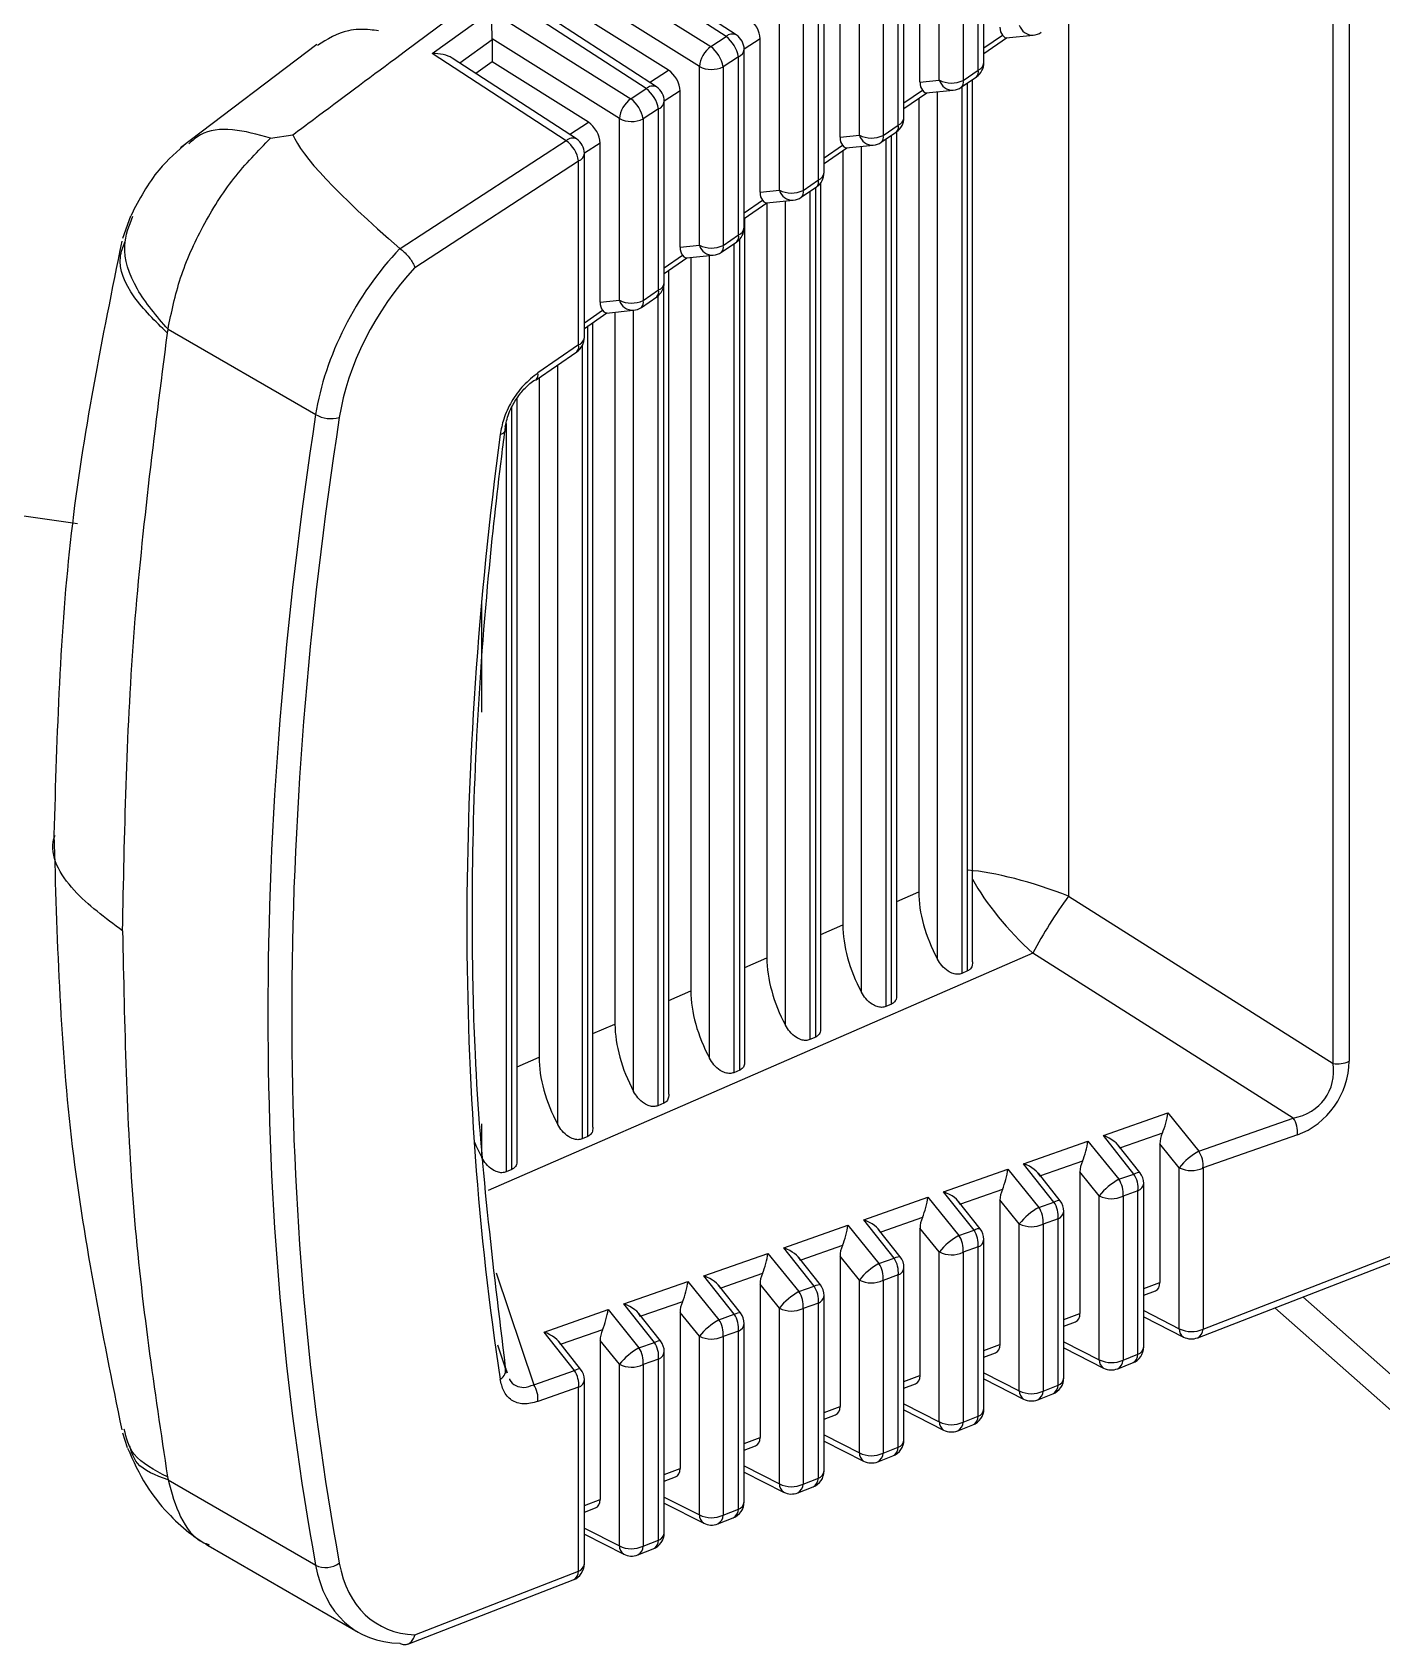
# Model space of a CAD drawing. Extents: x 11 to 120, y 2 to 94.
# Drawn here: x 18.651 to 19.43, y 71.804 to 72.735 of the extents above; entities that cross this region are included whole.
import ezdxf

# ---------------------------------------------------------------- set-up
doc = ezdxf.new("R2010")
doc.units = 0
doc.header["$MEASUREMENT"] = 0
doc.layers.add('OBJECT', color=7, linetype='CONTINUOUS')

msp = doc.modelspace()

# ---------------------------------------------------------------- linework, layer by layer
at = {"layer": 'OBJECT'}
for p, q in [((19.40187, 72.13952), (19.40187, 72.827)), ((19.41115, 72.82828), (19.41115, 72.14081)), ((19.2003, 72.71726), (19.2003, 72.81497)), ((19.17457, 72.70714), (19.17457, 72.80517)), ((19.18827, 72.805), (19.18827, 72.70697)), ((19.19699, 72.71297), (19.19699, 72.81067)), ((19.05141, 72.73225), (18.96947, 72.78553)), ((19.05735, 72.73325), (18.98096, 72.78292)), ((19.15417, 72.68553), (19.15417, 72.78493)), ((19.16341, 72.70603), (19.16341, 72.79107)), ((18.95962, 72.77845), (19.04256, 72.72649)), ((19.1284, 72.67538), (19.1284, 72.77511)), ((19.14209, 72.77494), (19.14209, 72.67521)), ((19.15086, 72.68124), (19.15086, 72.78064)), ((19.03604, 72.71499), (18.96016, 72.76253)), ((19.11724, 72.67427), (19.11724, 72.76101)), ((19.24917, 72.75611), (19.24917, 72.2361)), ((18.88179, 72.72248), (18.91578, 72.74692)), ((18.91578, 72.74692), (18.99638, 72.69643)), ((19.00528, 72.70222), (18.92563, 72.754)), ((19.01122, 72.70322), (18.93712, 72.75139)), ((19.01816, 72.71286), (18.96018, 72.74918)), ((19.10472, 72.64951), (19.10472, 72.75061)), ((19.10804, 72.6538), (19.10804, 72.7549)), ((19.08222, 72.64363), (19.08222, 72.74505)), ((19.09592, 72.74487), (19.09592, 72.64345)), ((18.81527, 72.72777), (18.73645, 72.66816)), ((18.91633, 72.73042), (18.89768, 72.71701)), ((18.98987, 72.68493), (18.91632, 72.73101)), ((18.91633, 72.73042), (18.91633, 72.71766)), ((19.04256, 72.72649), (19.05141, 72.73225)), ((19.07106, 72.73095), (19.0619, 72.72499)), ((19.07106, 72.64251), (19.07106, 72.73095)), ((19.2003, 72.72575), (19.21097, 72.73308)), ((19.2003, 72.7225), (19.21344, 72.73154)), ((19.21323, 72.73152), (19.22875, 72.73307)), ((18.95914, 72.67218), (18.88179, 72.72248)), ((18.96508, 72.67318), (18.89328, 72.71987)), ((19.05859, 72.72057), (19.04974, 72.71481)), ((19.05859, 72.61778), (19.05859, 72.72057)), ((19.0619, 72.62207), (19.0619, 72.72487)), ((18.91633, 72.71766), (18.907, 72.71095)), ((18.97198, 72.6828), (18.91633, 72.71766)), ((19.00728, 72.70578), (19.01816, 72.71286)), ((19.03604, 72.61187), (19.03604, 72.71499)), ((19.04974, 72.71481), (19.04974, 72.61169)), ((19.18725, 72.70302), (19.19597, 72.70902)), ((19.18827, 72.70697), (19.19699, 72.71297)), ((18.99638, 72.69643), (19.00528, 72.70222)), ((19.02488, 72.70089), (19.01577, 72.69495)), ((19.02488, 72.61076), (19.02488, 72.70089)), ((19.15417, 72.69402), (19.16479, 72.70132)), ((19.15417, 72.69077), (19.16727, 72.69978)), ((19.16341, 72.70603), (19.17457, 72.70714)), ((19.16706, 72.69976), (19.18258, 72.70131)), ((19.17343, 72.19983), (19.17343, 72.7004)), ((19.18751, 72.7032), (19.18751, 72.1915)), ((19.19086, 72.19296), (19.19086, 72.70551)), ((19.19379, 72.19825), (19.19379, 72.70752)), ((19.01246, 72.69054), (19.00356, 72.68475)), ((19.01246, 72.58605), (19.01246, 72.69054)), ((19.01577, 72.59034), (19.01577, 72.69483)), ((19.16267, 72.69662), (19.16267, 72.23868)), ((18.96115, 72.67574), (18.97198, 72.6828)), ((18.98987, 72.58011), (18.98987, 72.68493)), ((19.00356, 72.68475), (19.00356, 72.57994)), ((19.14209, 72.67521), (19.15086, 72.68124)), ((18.78845, 72.67367), (18.80135, 72.67561)), ((18.95914, 72.67218), (18.86334, 72.60982)), ((19.11724, 72.67427), (19.1284, 72.67538)), ((19.14107, 72.67126), (19.14984, 72.67729)), ((19.14367, 72.67305), (19.14367, 72.17241)), ((19.14702, 72.17387), (19.14702, 72.67536)), ((19.14995, 72.17916), (19.14995, 72.67737)), ((18.97871, 72.67083), (18.96963, 72.66492)), ((18.96963, 72.55862), (18.96963, 72.6648)), ((18.97871, 72.579), (18.97871, 72.67083)), ((19.10804, 72.66229), (19.11861, 72.66957)), ((19.10804, 72.65905), (19.12109, 72.66802)), ((19.11883, 72.66647), (19.11883, 72.21959)), ((19.12088, 72.668), (19.1364, 72.66955)), ((19.12959, 72.18074), (19.12959, 72.66887)), ((18.87179, 72.59897), (18.96632, 72.66051)), ((18.96632, 72.55432), (18.96632, 72.66051)), ((19.07106, 72.64251), (19.08222, 72.64363)), ((19.09489, 72.6395), (19.1037, 72.64556)), ((19.09592, 72.64345), (19.10472, 72.64951)), ((19.10318, 72.15478), (19.10318, 72.6452)), ((19.10611, 72.16006), (19.10611, 72.6479)), ((19.0619, 72.63056), (19.07244, 72.63781)), ((19.0619, 72.62732), (19.07491, 72.63627)), ((19.0747, 72.63624), (19.09022, 72.63779)), ((19.07499, 72.63627), (19.07499, 72.2005)), ((19.08575, 72.16165), (19.08575, 72.63735)), ((19.09983, 72.6429), (19.09983, 72.15332)), ((18.7076, 72.62854), (18.70302, 72.61577)), ((19.06227, 72.14097), (19.06227, 72.62757)), ((19.04974, 72.61169), (19.05859, 72.61778)), ((19.05934, 72.13569), (19.05934, 72.61539)), ((18.86334, 72.60982), (18.86311, 72.60999)), ((19.02488, 72.61076), (19.03604, 72.61187)), ((19.04872, 72.60775), (19.05757, 72.61383)), ((19.05599, 72.61275), (19.05599, 72.13423)), ((19.01577, 72.59883), (19.02626, 72.60605)), ((19.01577, 72.59559), (19.02874, 72.60451)), ((19.01843, 72.12188), (19.01843, 72.59742)), ((19.02853, 72.60449), (19.04404, 72.60604)), ((19.03115, 72.60475), (19.03115, 72.1814)), ((19.04191, 72.14256), (19.04191, 72.60582)), ((19.0155, 72.11659), (19.0155, 72.58806)), ((18.97871, 72.579), (18.98987, 72.58011)), ((19.00254, 72.57599), (19.01143, 72.5821)), ((19.00356, 72.57994), (19.01246, 72.58605)), ((19.01215, 72.58265), (19.01215, 72.11513)), ((18.96963, 72.5671), (18.98008, 72.57429)), ((18.96963, 72.56386), (18.98256, 72.57275)), ((18.98235, 72.57273), (18.99787, 72.57428)), ((18.98731, 72.57322), (18.98731, 72.16231)), ((18.99807, 72.12346), (18.99807, 72.5743)), ((18.72895, 72.56116), (18.72926, 72.56332)), ((18.72926, 72.56332), (18.81451, 72.51411)), ((18.97166, 72.0975), (18.97166, 72.56525)), ((18.97459, 72.10279), (18.97459, 72.56727)), ((18.94177, 72.5342), (18.9653, 72.55038)), ((18.96632, 72.55432), (18.9428, 72.53814)), ((18.96831, 72.55365), (18.96831, 72.09604)), ((18.95423, 72.10437), (18.95423, 72.54276)), ((18.94347, 72.53536), (18.94347, 72.14322)), ((18.93075, 72.08369), (18.93075, 72.52349)), ((18.92782, 72.07841), (18.92782, 72.51832)), ((18.92447, 72.50899), (18.92447, 72.07695)), ((18.91039, 72.34238), (18.91039, 72.40685)), ((19.14995, 72.23314), (19.16267, 72.23868)), ((19.24917, 72.2361), (19.40187, 72.13952)), ((19.10611, 72.21405), (19.11883, 72.21959)), ((19.22856, 72.20314), (18.91411, 72.0662)), ((19.06227, 72.19496), (19.07499, 72.2005)), ((19.3789, 72.10806), (19.22856, 72.20314)), ((19.19086, 72.19296), (19.18751, 72.1915)), ((19.01843, 72.17586), (19.03115, 72.1814)), ((19.14702, 72.17387), (19.14367, 72.17241)), ((18.97459, 72.15677), (18.98731, 72.16231)), ((19.10318, 72.15478), (19.09983, 72.15332)), ((18.93075, 72.13768), (18.94347, 72.14322)), ((19.05934, 72.13569), (19.05599, 72.13423)), ((19.0155, 72.11659), (19.01215, 72.11513)), ((18.91039, 72.08528), (18.91039, 72.1047)), ((19.26931, 72.09792), (19.30653, 72.11098)), ((19.30653, 72.11098), (19.32439, 72.08893)), ((19.32439, 72.08893), (19.3789, 72.10806)), ((19.3268, 71.98629), (19.63113, 72.1043)), ((18.97166, 72.0975), (18.96831, 72.09604)), ((19.22318, 72.08172), (19.26035, 72.09477)), ((19.26035, 72.09477), (19.27822, 72.07272)), ((19.28685, 72.07575), (19.26931, 72.09792)), ((19.30332, 72.09931), (19.27912, 72.09082)), ((19.32373, 71.98126), (19.62798, 72.09924)), ((19.38131, 72.09836), (19.3268, 72.07923)), ((19.29041, 72.07655), (19.27791, 72.09235)), ((19.30195, 72.09318), (19.30195, 72.01322)), ((19.3131, 72.0794), (19.30195, 72.09318)), ((18.92782, 72.07841), (18.92447, 72.07695)), ((19.17705, 72.06553), (19.21418, 72.07856)), ((19.21418, 72.07856), (19.23204, 72.05651)), ((19.24072, 72.05956), (19.22318, 72.08172)), ((19.24428, 72.06035), (19.23178, 72.07616)), ((19.25714, 72.0831), (19.23299, 72.07462)), ((19.25577, 72.07697), (19.25577, 71.99532)), ((19.26693, 72.06319), (19.25577, 72.07697)), ((19.27822, 72.07272), (19.28685, 72.07575)), ((19.3131, 71.98647), (19.3131, 72.0794)), ((19.3268, 72.07923), (19.3268, 71.98629)), ((19.21097, 72.06689), (19.18686, 72.05843)), ((19.29257, 71.97603), (19.29257, 72.07034)), ((19.13091, 72.04934), (19.168, 72.06236)), ((19.168, 72.06236), (19.18586, 72.0403)), ((19.19459, 72.04336), (19.17705, 72.06553)), ((19.19815, 72.04416), (19.18564, 72.05996)), ((19.20959, 72.06076), (19.20959, 71.97741)), ((19.22075, 72.04699), (19.20959, 72.06076)), ((19.23204, 72.05651), (19.24072, 72.05956)), ((19.26693, 71.96856), (19.26693, 72.06319)), ((19.28926, 72.06605), (19.28062, 72.06302)), ((19.28062, 72.06302), (19.28062, 71.96839)), ((19.28926, 71.97173), (19.28926, 72.06605)), ((19.14845, 72.02717), (19.13091, 72.04934)), ((19.16479, 72.05068), (19.14072, 72.04224)), ((19.24313, 72.04986), (19.23445, 72.04681)), ((19.24313, 71.95385), (19.24313, 72.04986)), ((19.24644, 71.95814), (19.24644, 72.05415)), ((19.08478, 72.03314), (19.12182, 72.04615)), ((19.12182, 72.04615), (19.13969, 72.02409)), ((19.15201, 72.02797), (19.13951, 72.04377)), ((19.16341, 72.04455), (19.16341, 71.95951)), ((19.17457, 72.03078), (19.16341, 72.04455)), ((19.18586, 72.0403), (19.19459, 72.04336)), ((19.22075, 71.95065), (19.22075, 72.04699)), ((19.23445, 72.04681), (19.23445, 71.95048)), ((19.03864, 72.01695), (19.07565, 72.02994)), ((19.07565, 72.02994), (19.09351, 72.00788)), ((19.10232, 72.01098), (19.08478, 72.03314)), ((19.11861, 72.03448), (19.09459, 72.02604)), ((19.17457, 71.93275), (19.17457, 72.03078)), ((19.19699, 72.03366), (19.18827, 72.0306)), ((19.18827, 72.0306), (19.18827, 71.93257)), ((19.19699, 71.93596), (19.19699, 72.03366)), ((19.2003, 71.94025), (19.2003, 72.03796)), ((19.10588, 72.01177), (19.09337, 72.02758)), ((19.11724, 72.02834), (19.11724, 71.9416)), ((19.1284, 72.01457), (19.11724, 72.02834)), ((19.13969, 72.02409), (19.14845, 72.02717)), ((19.15417, 71.92236), (19.15417, 72.02176)), ((18.91869, 72.01867), (18.94039, 71.95414)), ((18.99251, 72.00076), (19.02947, 72.01373)), ((19.02947, 72.01373), (19.04733, 71.99168)), ((19.05618, 71.99478), (19.03864, 72.01695)), ((19.05974, 71.99558), (19.04724, 72.01138)), ((19.07244, 72.01827), (19.04845, 72.00985)), ((19.07106, 72.01213), (19.07106, 71.9237)), ((19.08222, 71.99836), (19.07106, 72.01213)), ((19.09351, 72.00788), (19.10232, 72.01098)), ((19.1284, 71.91484), (19.1284, 72.01457)), ((19.15086, 72.01747), (19.14209, 72.01439)), ((19.14209, 72.01439), (19.14209, 71.91467)), ((19.15086, 71.91807), (19.15086, 72.01747)), ((19.29257, 72.00959), (19.30195, 72.01322)), ((19.02626, 72.00206), (19.00232, 71.99365)), ((19.10472, 72.00128), (19.09592, 71.99818)), ((19.10472, 71.90018), (19.10472, 72.00128)), ((19.10804, 71.90447), (19.10804, 72.00557)), ((19.29257, 72.00575), (19.29939, 72.00839)), ((19.50571, 71.89755), (19.38451, 72.00483)), ((18.94637, 71.98456), (18.98329, 71.99752)), ((18.98329, 71.99752), (19.00116, 71.97547)), ((19.01005, 71.97859), (18.99251, 72.00076)), ((19.01361, 71.97938), (19.00111, 71.99519)), ((19.02488, 71.99592), (19.02488, 71.90579)), ((19.03604, 71.98215), (19.02488, 71.99592)), ((19.04733, 71.99168), (19.05618, 71.99478)), ((19.08222, 71.89694), (19.08222, 71.99836)), ((19.09592, 71.99818), (19.09592, 71.89676)), ((19.24644, 71.9917), (19.25577, 71.99532)), ((19.29257, 71.9969), (19.3131, 71.98647)), ((19.29257, 71.99336), (19.31558, 71.98167)), ((19.36821, 71.99851), (19.47148, 71.90738)), ((18.96391, 71.96239), (18.94637, 71.98456)), ((18.98008, 71.98585), (18.95618, 71.97746)), ((19.05859, 71.98508), (19.04974, 71.98198)), ((19.05859, 71.88229), (19.05859, 71.98508)), ((19.0619, 71.88658), (19.0619, 71.98937)), ((19.24644, 71.98786), (19.25321, 71.99049)), ((18.92395, 71.96425), (18.91967, 71.97693)), ((18.96747, 71.96319), (18.95497, 71.97899)), ((18.97871, 71.97971), (18.97871, 71.88788)), ((18.98987, 71.96594), (18.97871, 71.97971)), ((19.00116, 71.97547), (19.01005, 71.97859)), ((19.01577, 71.86869), (19.01577, 71.97318)), ((19.03604, 71.87903), (19.03604, 71.98215)), ((19.04974, 71.98198), (19.04974, 71.87886)), ((19.2003, 71.97381), (19.20959, 71.97741)), ((19.24644, 71.97897), (19.26693, 71.96856)), ((19.24644, 71.97543), (19.26941, 71.96376)), ((18.92395, 71.96425), (18.92511, 71.96101)), ((18.98987, 71.86113), (18.98987, 71.96594)), ((19.01246, 71.96889), (19.00356, 71.96577)), ((19.00356, 71.96577), (19.00356, 71.86095)), ((19.01246, 71.8644), (19.01246, 71.96889)), ((19.2003, 71.96997), (19.20703, 71.97258)), ((19.27755, 71.96335), (19.28619, 71.9667)), ((19.28062, 71.96839), (19.28926, 71.97173)), ((18.94039, 71.95414), (18.96391, 71.96239)), ((18.96963, 71.8508), (18.96963, 71.95699)), ((19.15417, 71.95592), (19.16341, 71.95951)), ((19.15417, 71.95208), (19.16086, 71.95467)), ((19.2003, 71.96104), (19.22075, 71.95065)), ((19.2003, 71.9575), (19.22323, 71.94586)), ((18.96632, 71.95269), (18.9428, 71.94444)), ((18.96632, 71.84651), (18.96632, 71.95269)), ((19.23137, 71.94545), (19.24005, 71.94881)), ((19.23445, 71.95048), (19.24313, 71.95385)), ((19.10804, 71.93803), (19.11724, 71.9416)), ((19.10804, 71.93419), (19.11468, 71.93677)), ((19.15417, 71.94311), (19.17457, 71.93275)), ((19.15417, 71.93958), (19.17705, 71.92795)), ((19.18827, 71.93257), (19.19699, 71.93596)), ((19.1852, 71.92754), (19.19392, 71.93092)), ((18.70302, 71.92634), (18.70573, 71.91794)), ((19.0619, 71.92014), (19.07106, 71.9237)), ((19.0619, 71.9163), (19.0685, 71.91886)), ((19.10804, 71.92519), (19.1284, 71.91484)), ((19.10804, 71.92165), (19.13088, 71.91004)), ((19.14209, 71.91467), (19.15086, 71.91807)), ((19.13902, 71.90964), (19.14779, 71.91304)), ((18.72895, 71.90095), (18.72926, 71.89915)), ((18.72926, 71.89915), (18.81451, 71.84994)), ((19.01577, 71.90226), (19.02488, 71.90579)), ((19.01577, 71.89841), (19.02233, 71.90096)), ((19.0619, 71.90726), (19.08222, 71.89694)), ((19.0619, 71.90372), (19.0847, 71.89214)), ((19.09592, 71.89676), (19.10472, 71.90018)), ((19.09284, 71.89173), (19.10165, 71.89515)), ((18.96963, 71.88437), (18.97871, 71.88788)), ((18.96963, 71.88053), (18.97615, 71.88305)), ((19.01577, 71.88933), (19.03604, 71.87903)), ((19.01577, 71.88579), (19.03852, 71.87423)), ((19.04974, 71.87886), (19.05859, 71.88229)), ((18.96963, 71.87141), (18.98987, 71.86113)), ((19.04667, 71.87383), (19.05552, 71.87726)), ((18.96963, 71.86787), (18.99234, 71.85633)), ((19.00356, 71.86095), (19.01246, 71.8644)), ((18.75244, 71.86127), (18.8391, 71.81124)), ((19.00049, 71.85592), (19.00938, 71.85937)), ((18.87179, 71.80985), (18.96632, 71.84651)), ((18.86774, 71.80444), (18.96325, 71.84148)), ((18.86334, 71.80485), (18.86311, 71.80499))]:
    msp.add_line(p, q, dxfattribs=at)
at = {"layer": 'OBJECT', "flags": 128}
for points in [[(17.95004, 72.98084), (18.02095, 72.88221), (18.09745, 72.79082), (18.17838, 72.70805), (18.26252, 72.63513), (18.34861, 72.57316), (18.43535, 72.52309), (18.52145, 72.48565), (18.60559, 72.46142), (18.67709, 72.45131)], [(18.92105, 72.50261), (18.92199, 72.503), (18.92279, 72.50346), (18.92343, 72.50399), (18.9239, 72.50457), (18.92419, 72.5052), (18.9243, 72.50586), (18.92421, 72.50654), (18.92395, 72.50723)], [(19.28685, 72.07575), (19.288, 72.07629), (19.28897, 72.07664), (19.28972, 72.07677), (19.29023, 72.07669), (19.29041, 72.07655)], [(19.24072, 72.05956), (19.24187, 72.0601), (19.24283, 72.06044), (19.24358, 72.06058), (19.2441, 72.0605), (19.24428, 72.06035)], [(19.19459, 72.04336), (19.19573, 72.0439), (19.1967, 72.04425), (19.19745, 72.04438), (19.19797, 72.0443), (19.19815, 72.04416)], [(19.14845, 72.02717), (19.1496, 72.02771), (19.15056, 72.02805), (19.15132, 72.02819), (19.15183, 72.02811), (19.15201, 72.02797)], [(19.10232, 72.01098), (19.10346, 72.01152), (19.10443, 72.01186), (19.10518, 72.01199), (19.1057, 72.01191), (19.10588, 72.01177)], [(19.05618, 71.99478), (19.05733, 71.99532), (19.05829, 71.99567), (19.05905, 71.9958), (19.05956, 71.99572), (19.05974, 71.99558)], [(19.01005, 71.97859), (19.01119, 71.97913), (19.01216, 71.97947), (19.01291, 71.97961), (19.01343, 71.97953), (19.01361, 71.97938)], [(18.96391, 71.96239), (18.96506, 71.96294), (18.96603, 71.96328), (18.96678, 71.96341), (18.96729, 71.96333), (18.96747, 71.96319)]]:
    msp.add_lwpolyline(points, dxfattribs=at)
at = {"layer": 'OBJECT'}
for centre, radius, start, end in [((19.22861, 72.74129), 0.00822, 196.86757, 270.95537), ((19.0551, 72.72849), 0.00527, 64.69025, 134.42974), ((19.0404, 72.71743), 0.01846, 9.79975, 53.37543), ((19.0519, 72.72487), 0.01, 0, 56.96766), ((19.22776, 72.74302), 0.01, 275.70072, 304.51809), ((19.05241, 72.71331), 0.01645, 126.76534, 174.14534), ((19.03155, 72.71167), 0.01846, 9.80102, 53.37416), ((19.05677, 72.72541), 0.00516, 290.68948, 354.00049), ((19.04307, 72.72881), 0.0155, 243.05525, 295.48782), ((19.1903, 72.71726), 0.01, 304.51809, 0), ((19.19325, 72.71183), 0.00391, 314.0389, 16.94308), ((19.19531, 72.71769), 0.00501, 289.6277, 355.06228), ((19.00897, 72.69845), 0.00527, 64.69514, 134.42194), ((18.99426, 72.6874), 0.01847, 9.80444, 53.37274), ((19.00577, 72.69483), 0.01, 0, 56.96766), ((19.1816, 72.72096), 0.0155, 243.05513, 295.48896), ((19.18244, 72.70953), 0.00822, 196.86777, 270.95517), ((19.18158, 72.71126), 0.01, 275.70072, 304.51809), ((19.18453, 72.70583), 0.00391, 314.0429, 16.93428), ((19.00623, 72.68325), 0.01645, 126.76488, 174.14476), ((18.98537, 72.68161), 0.01846, 9.79789, 53.37881), ((19.01063, 72.69537), 0.00516, 290.69105, 354.00084), ((18.99689, 72.69875), 0.0155, 243.054, 295.4901), ((19.14417, 72.68553), 0.01, 304.51809, 0), ((19.14712, 72.6801), 0.00391, 314.04448, 16.9327), ((19.14917, 72.68596), 0.00501, 289.62932, 355.06258), ((18.96287, 72.66819), 0.00546, 66.07089, 133.05068), ((18.94813, 72.65737), 0.01846, 9.79966, 53.37752), ((18.95963, 72.6648), 0.01, 0, 56.96766), ((19.13542, 72.68921), 0.0155, 243.05493, 295.48814), ((19.13626, 72.67777), 0.00822, 196.86757, 270.95537), ((19.13541, 72.6795), 0.01, 275.70072, 304.51809), ((19.13836, 72.67407), 0.00391, 314.04048, 16.9415), ((18.96449, 72.66534), 0.00517, 290.70622, 353.98375), ((19.09804, 72.6538), 0.01, 304.51809, 0), ((19.10304, 72.65424), 0.00502, 289.64801, 355.04197), ((19.08924, 72.65745), 0.0155, 243.05452, 295.49006), ((19.09008, 72.64601), 0.00822, 196.86542, 270.95738), ((19.09218, 72.64231), 0.00391, 314.04084, 16.93635), ((19.10099, 72.64837), 0.00391, 314.0429, 16.93428), ((19.08923, 72.64774), 0.01, 275.70072, 304.51809), ((19.0519, 72.62207), 0.01, 304.51809, 0), ((19.05485, 72.61664), 0.00391, 314.04048, 16.9415), ((19.0569, 72.6225), 0.00502, 289.63026, 355.05972), ((19.04307, 72.62569), 0.0155, 243.05525, 295.48782), ((19.04391, 72.61425), 0.00822, 196.86933, 270.95361), ((19.04305, 72.61599), 0.01, 275.70072, 304.51809), ((19.046, 72.61056), 0.00391, 314.04048, 16.9415), ((19.00577, 72.59034), 0.01, 304.51809, 0), ((19.01077, 72.59078), 0.00501, 289.62932, 355.06258), ((18.99689, 72.59393), 0.0155, 243.054, 295.4901), ((18.99773, 72.5825), 0.00822, 196.86629, 270.95665), ((18.99982, 72.5788), 0.00391, 314.0429, 16.93428), ((19.00872, 72.58491), 0.00391, 314.04491, 16.93227), ((18.99687, 72.58423), 0.01, 275.70072, 304.51809), ((18.95963, 72.55862), 0.01, 304.51809, 0), ((18.96258, 72.55319), 0.00391, 314.04448, 16.9327), ((18.96449, 72.55916), 0.00517, 290.70622, 353.98375), ((18.94048, 72.53613), 0.00233, 267.71363, 303.71129), ((18.93906, 72.53701), 0.00391, 314.0429, 16.93428), ((18.82353, 72.53039), 0.01861, 240.9946, 284.36424), ((19.45634, 72.08361), 0.25724, 143.64486, 152.31025), ((19.40446, 72.15494), 0.01563, 260.45171, 295.31605), ((19.3665, 72.09984), 0.01488, 354.30772, 33.55872), ((19.3437, 72.0546), 0.03939, 119.34532, 140.96324), ((19.31199, 72.0807), 0.01488, 354.30952, 33.55593), ((19.27445, 72.06753), 0.01488, 354.31299, 33.55344), ((19.28257, 72.07034), 0.01, 0, 38.35272), ((19.32013, 72.09322), 0.0155, 243.05464, 295.48892), ((19.29752, 72.03839), 0.03938, 119.34492, 140.96364), ((19.26582, 72.06449), 0.01488, 354.3109, 33.55817), ((19.28743, 72.07088), 0.00517, 290.7046, 353.98537), ((19.22832, 72.05133), 0.01488, 354.31153, 33.5549), ((19.23644, 72.05415), 0.01, 0, 38.35272), ((19.27395, 72.07701), 0.0155, 243.05513, 295.48896), ((19.25135, 72.02218), 0.03939, 119.34605, 140.96164), ((19.21964, 72.04829), 0.01488, 354.30952, 33.55593), ((19.2413, 72.05469), 0.00516, 290.68948, 354.00049), ((19.20517, 72.00597), 0.03939, 119.34513, 140.96343), ((19.17346, 72.03208), 0.01488, 354.31155, 33.55752), ((19.18219, 72.03514), 0.01488, 354.30674, 33.55969), ((19.1903, 72.03796), 0.01, 0, 38.35272), ((19.22778, 72.06081), 0.0155, 243.05411, 295.48896), ((19.1816, 72.0446), 0.0155, 243.05513, 295.48896), ((19.19517, 72.0385), 0.00516, 290.68948, 354.00049), ((19.15899, 71.98976), 0.03939, 119.34753, 140.96104), ((19.12729, 72.01587), 0.01488, 354.3108, 33.55563), ((19.13605, 72.01894), 0.01488, 354.31266, 33.55641), ((19.14903, 72.0223), 0.00516, 290.68969, 354.00221), ((19.14417, 72.02176), 0.01, 0, 38.35272), ((19.08991, 72.00275), 0.01488, 354.31351, 33.55292), ((19.09804, 72.00557), 0.01, 0, 38.35272), ((19.13542, 72.02839), 0.0155, 243.05493, 295.48814), ((19.11281, 71.97355), 0.03939, 119.34579, 140.96278), ((19.08111, 71.99966), 0.01488, 354.31061, 33.55747), ((19.1029, 72.00611), 0.00517, 290.70622, 353.98375), ((19.04378, 71.98656), 0.01488, 354.31046, 33.55597), ((19.0519, 71.98937), 0.01, 0, 38.35272), ((19.08924, 72.01218), 0.0155, 243.05452, 295.49006), ((19.06664, 71.95733), 0.0394, 119.34863, 140.95993), ((19.03493, 71.98345), 0.01488, 354.31153, 33.5549), ((19.05677, 71.98991), 0.00516, 290.68948, 354.00049), ((19.31831, 71.98612), 0.00522, 176.18885, 238.47196), ((19.32013, 72.00029), 0.0155, 243.05464, 295.48892), ((19.32126, 71.98622), 0.00554, 296.42888, 0.74759), ((19.02046, 71.94113), 0.03939, 119.34652, 140.96118), ((18.98876, 71.96724), 0.01488, 354.31074, 33.55734), ((18.99765, 71.97036), 0.01488, 354.31155, 33.55752), ((19.01063, 71.97372), 0.00516, 290.69105, 354.00084), ((19.00577, 71.97318), 0.01, 0, 38.35272), ((19.04307, 71.99597), 0.0155, 243.05525, 295.48782), ((19.28257, 71.97603), 0.01, 291.19446, 0), ((19.28757, 71.97646), 0.00502, 289.64801, 355.04197), ((19.32011, 71.99058), 0.01, 243.06578, 291.19446), ((18.9184, 71.96254), 0.0058, 297.17594, 17.1016), ((18.99689, 71.97976), 0.0155, 243.054, 295.4901), ((19.27227, 71.96828), 0.00535, 177.04248, 237.61503), ((19.27395, 71.98238), 0.0155, 243.05513, 295.48896), ((19.27494, 71.9684), 0.00568, 297.32049, 359.85365), ((19.28358, 71.97175), 0.00568, 297.32049, 359.85365), ((18.95151, 71.95417), 0.01488, 354.31266, 33.55641), ((18.96463, 71.95742), 0.00502, 289.64801, 355.04197), ((18.95963, 71.95699), 0.01, 0, 38.35272), ((19.23644, 71.95814), 0.01, 291.19446, 0), ((19.24144, 71.95857), 0.00502, 289.63026, 355.05972), ((19.27394, 71.97268), 0.01, 243.06578, 291.19446), ((18.92799, 71.94591), 0.01488, 354.31074, 33.55734), ((19.2261, 71.95038), 0.00535, 177.04431, 237.6132), ((19.22778, 71.96447), 0.0155, 243.05411, 295.48896), ((19.22776, 71.95477), 0.01, 243.06578, 291.19446), ((19.22877, 71.95049), 0.00568, 297.32568, 359.85078), ((19.23745, 71.95386), 0.00568, 297.32352, 359.85062), ((19.1903, 71.94025), 0.01, 291.19446, 0), ((19.19131, 71.93597), 0.00568, 297.32352, 359.85062), ((19.19531, 71.94068), 0.00501, 289.6277, 355.06228), ((19.1816, 71.94657), 0.0155, 243.05513, 295.48896), ((19.17992, 71.93247), 0.00535, 177.04243, 237.61371), ((19.18158, 71.93687), 0.01, 243.06578, 291.19446), ((19.18259, 71.93259), 0.00568, 297.32198, 359.85216), ((19.14417, 71.92236), 0.01, 291.19446, 0), ((19.14518, 71.91808), 0.00568, 297.32049, 359.85365), ((19.14917, 71.92279), 0.00501, 289.62932, 355.06258), ((19.13374, 71.91457), 0.00535, 177.04431, 237.6132), ((19.13542, 71.92866), 0.0155, 243.05493, 295.48814), ((19.13541, 71.91896), 0.01, 243.06578, 291.19446), ((19.13641, 71.91468), 0.00568, 297.32049, 359.85365), ((19.09804, 71.90447), 0.01, 291.19446, 0), ((19.09904, 71.90019), 0.00568, 297.32049, 359.85365), ((19.10304, 71.9049), 0.00502, 289.64801, 355.04197), ((19.08757, 71.89666), 0.00535, 177.04453, 237.61627), ((19.08924, 71.91076), 0.0155, 243.05452, 295.49006), ((19.08923, 71.90105), 0.01, 243.06578, 291.19446), ((19.09024, 71.89678), 0.00568, 297.32855, 359.84791), ((19.0519, 71.88658), 0.01, 291.19446, 0), ((19.05291, 71.8823), 0.00568, 297.32352, 359.85062), ((19.0569, 71.88701), 0.00502, 289.63026, 355.05972), ((19.04307, 71.89285), 0.0155, 243.05525, 295.48782), ((19.04139, 71.87876), 0.00535, 177.04248, 237.61503), ((19.04305, 71.88315), 0.01, 243.06578, 291.19446), ((19.04406, 71.87887), 0.00568, 297.32049, 359.85365), ((19.00577, 71.86869), 0.01, 291.19446, 0), ((19.00677, 71.86442), 0.00568, 297.32661, 359.84531), ((19.01077, 71.86912), 0.00501, 289.62932, 355.06258), ((18.99521, 71.86085), 0.00535, 177.03216, 237.63002), ((18.99689, 71.87495), 0.0155, 243.054, 295.4901), ((18.99687, 71.86524), 0.01, 243.06578, 291.19446), ((18.99788, 71.86097), 0.00568, 297.32568, 359.85078), ((18.82031, 71.8621), 0.01348, 244.48655, 305.55951), ((18.95963, 71.8508), 0.01, 291.19446, 0), ((18.96064, 71.84653), 0.00568, 297.32049, 359.85365), ((18.96463, 71.85124), 0.00502, 289.64801, 355.04197)]:
    msp.add_arc(centre, radius, start, end, dxfattribs=at)
for centre, major_axis, ratio, start_param, end_param in [((18.91627, 72.73954), (-0.00038, 0.01204), 0.026825, 0.909765, 2.358101), ((19.06392, 72.73494), (-0.00503, 0.00865), 0.586689, 3.931682, 5.443764), ((19.21704, 72.74195), (0.00469, 0.00996), 0.580588, 2.252663, 2.870395), ((18.9092, 72.73446), (-0.00502, 0.00868), 0.583023, 3.930752, 4.000853), ((19.20989, 72.74123), (-0.00354, 0.00967), 0.277978, 2.464247, 3.212889), ((18.88228, 72.7151), (0.01403, 0.00033), 0.527029, 0.656435, 1.593412), ((19.01774, 72.70488), (-0.00503, 0.00865), 0.586689, 3.931682, 5.443764), ((19.17086, 72.71019), (0.00469, 0.00996), 0.580588, 2.252663, 2.870395), ((19.16372, 72.70948), (-0.00354, 0.00967), 0.277978, 2.464247, 3.212889), ((18.97156, 72.67482), (-0.00503, 0.00865), 0.586689, 3.931682, 5.443764), ((20.4318, 71.65911), (1.6308, -1.02452), 0.0499, 3.210425, 3.451538), ((19.12469, 72.67843), (0.00469, 0.00996), 0.580588, 2.252663, 2.870395), ((19.11754, 72.67772), (-0.00354, 0.00967), 0.277978, 2.464247, 3.212889), ((19.07851, 72.64667), (0.00469, 0.00996), 0.580588, 2.252663, 2.870395), ((19.07136, 72.64596), (-0.00354, 0.00967), 0.277978, 2.464247, 3.212889), ((18.902, 72.54224), (0.06455, 0.10125), 0.604584, 1.264376, 2.200997), ((19.03233, 72.61492), (0.00469, 0.00996), 0.580588, 2.252663, 2.870395), ((18.90869, 72.53795), (0.05957, 0.09257), 0.606975, 1.282137, 2.203671), ((19.02519, 72.6142), (-0.00354, 0.00967), 0.277978, 2.464247, 3.212889), ((18.98616, 72.58316), (0.00469, 0.00996), 0.580588, 2.252663, 2.870395), ((18.97901, 72.58245), (-0.00354, 0.00967), 0.277978, 2.464247, 3.212889), ((20.46155, 73.03787), (1.21808, 1.89372), 0.606848, 2.203527, 2.567035), ((20.46824, 73.03358), (1.2131, 1.88504), 0.606975, 2.203671, 2.567179), ((20.51749, 73.05916), (1.17592, 1.82549), 0.606958, 2.231413, 2.540442), ((19.23364, 72.22662), (0.05982, -0.02069), 0.225528, 1.386846, 2.434043), ((19.23364, 72.22662), (-0.04394, 0.04585), 0.320773, 0.858748, 1.783948), ((19.20547, 72.21435), (-0.03018, 0.05215), 0.581784, 0.788082, 1.513013), ((19.16163, 72.19526), (-0.03018, 0.05215), 0.581784, 0.788082, 1.513013), ((19.11779, 72.17617), (-0.03018, 0.05215), 0.581784, 0.788082, 1.513013), ((19.07395, 72.15707), (-0.03018, 0.05215), 0.581784, 0.788082, 1.513013), ((19.03011, 72.13798), (-0.03018, 0.05215), 0.581784, 0.788082, 1.513013), ((18.98627, 72.11889), (-0.03018, 0.05215), 0.581784, 0.788082, 1.513013), ((19.37568, 72.13438), (0.02215, 0.03331), 0.831459, 3.975588, 5.387114), ((19.36899, 72.13868), (0.02952, -0.01741), 0.875291, 5.491748, 6.903274), ((19.30225, 72.10557), (0.00328, 0.01158), 0.259069, 4.215918, 5.27033), ((18.94243, 72.0998), (-0.03018, 0.05215), 0.581784, 1.340707, 1.513013), ((19.25607, 72.08936), (0.00328, 0.01158), 0.259069, 4.215918, 5.27033), ((19.26503, 72.09251), (0.01404, -0.00407), 0.443879, 0.337051, 1.391463), ((19.30939, 72.09675), (0.00441, 0.00973), 0.616481, 1.587449, 2.205181), ((19.20989, 72.07316), (0.00328, 0.01158), 0.259069, 4.215918, 5.27033), ((19.2189, 72.07632), (0.01404, -0.00407), 0.443879, 0.337051, 1.391463), ((19.26322, 72.08054), (0.00441, 0.00973), 0.616481, 1.587449, 2.205181), ((19.21704, 72.06433), (0.00441, 0.00973), 0.616481, 1.587449, 2.205181), ((19.16372, 72.05695), (0.00328, 0.01158), 0.259069, 4.215918, 5.27033), ((19.17276, 72.06012), (0.01404, -0.00407), 0.443879, 0.337051, 1.391463), ((19.12663, 72.04393), (0.01404, -0.00407), 0.443879, 0.337051, 1.391463), ((19.17086, 72.04813), (0.00441, 0.00973), 0.616481, 1.587449, 2.205181), ((19.11754, 72.04074), (0.00328, 0.01158), 0.259069, 4.215918, 5.27033), ((19.07136, 72.02453), (0.00328, 0.01158), 0.259069, 4.215918, 5.27033), ((19.0805, 72.02773), (0.01404, -0.00407), 0.443879, 0.337051, 1.391463), ((19.12469, 72.03192), (0.00441, 0.00973), 0.616481, 1.587449, 2.205181), ((19.02519, 72.00832), (0.00328, 0.01158), 0.259069, 4.215918, 5.27033), ((19.03436, 72.01154), (0.01404, -0.00407), 0.443879, 0.337051, 1.391463), ((19.07851, 72.01571), (0.00441, 0.00973), 0.616481, 1.587449, 2.205181), ((19.2948, 72.01734), (-0.00507, 0.00872), 0.578158, 3.050557, 3.924328), ((19.03233, 71.9995), (0.00441, 0.00973), 0.616481, 1.587449, 2.205181), ((18.97901, 71.99211), (0.00328, 0.01158), 0.259069, 4.215918, 5.27033), ((18.98823, 71.99535), (0.01404, -0.00407), 0.443879, 0.337051, 1.391463), ((19.24862, 71.99943), (-0.00507, 0.00872), 0.578158, 3.050557, 3.924328), ((18.94209, 71.97915), (0.01404, -0.00407), 0.443879, 0.337051, 1.391463), ((18.98616, 71.98329), (0.00441, 0.00973), 0.616481, 1.587449, 2.205181), ((19.20245, 71.98153), (-0.00507, 0.00872), 0.578158, 3.050557, 3.924328), ((19.15627, 71.96362), (-0.00507, 0.00872), 0.578158, 3.050557, 3.924328), ((19.11009, 71.94572), (-0.00507, 0.00872), 0.578158, 3.050557, 3.924328), ((19.06392, 71.92781), (-0.00507, 0.00872), 0.578158, 3.050557, 3.924328), ((19.01774, 71.9099), (-0.00507, 0.00872), 0.578158, 3.050557, 3.924328), ((18.97156, 71.892), (-0.00507, 0.00872), 0.578158, 3.050557, 3.924328), ((18.902, 71.91349), (0.06455, 0.10125), 0.604584, 2.564505, 3.501126), ((18.90869, 71.9092), (0.05957, 0.09257), 0.606975, 2.567179, 3.488712)]:
    msp.add_ellipse(centre, major_axis=major_axis, ratio=ratio, start_param=start_param, end_param=end_param, dxfattribs=at)
for points, knots in [([(18.80135, 72.67561), (18.80529, 72.67855), (18.82501, 72.69325), (18.90789, 72.75495), (19.06753, 72.87359), (19.21294, 72.97952), (19.29445, 73.03891)], [0, 0, 0, 0, 0.024148, 0.120739, 0.507103, 1, 1, 1, 1]), ([(18.85075, 72.73559), (18.84917, 72.7358), (18.84313, 72.7366), (18.83007, 72.73638), (18.82122, 72.73073), (18.81566, 72.72718)], [0, 0, 0, 0, 0.116942, 0.444862, 1, 1, 1, 1]), ([(18.74062, 72.67132), (18.73481, 72.6663), (18.7213, 72.65463), (18.71267, 72.63824), (18.70775, 72.62889)], [0, 0, 0, 0, 0.429713, 1, 1, 1, 1]), ([(18.72926, 72.56332), (18.73127, 72.57319), (18.7353, 72.59292), (18.74885, 72.62308), (18.76662, 72.65132), (18.78117, 72.66622), (18.78845, 72.67367)], [0, 0, 0, 0, 0.250001, 0.499999, 0.750001, 1, 1, 1, 1]), ([(18.78845, 72.67367), (18.78096, 72.67574), (18.76597, 72.67989), (18.74984, 72.67799), (18.74345, 72.67233), (18.74134, 72.67046)], [0, 0, 0, 0, 0.401193, 0.802386, 1, 1, 1, 1]), ([(18.72926, 72.56332), (18.72271, 72.57096), (18.70914, 72.58678), (18.70188, 72.61061), (18.70677, 72.62309), (18.70891, 72.62856)], [0, 0, 0, 0, 0.34425, 0.712552, 1, 1, 1, 1]), ([(18.70258, 72.61411), (18.69126, 72.5583), (18.66848, 72.44602), (18.66509, 72.32987), (18.66338, 72.27144)], [0, 0, 0, 0, 0.497018, 1, 1, 1, 1]), ([(18.72895, 72.56116), (18.72194, 72.568), (18.7074, 72.5822), (18.69949, 72.60144), (18.7032, 72.61082), (18.70429, 72.61359)], [0, 0, 0, 0, 0.396563, 0.822164, 1, 1, 1, 1]), ([(18.86334, 72.60982), (18.86412, 72.60922), (18.86567, 72.60804), (18.86798, 72.60554), (18.86997, 72.60283), (18.87116, 72.60064), (18.87164, 72.59941), (18.87177, 72.59901), (18.87179, 72.59897)], [0, 0, 0, 0, 0.2192768, 0.4385033, 0.6592408, 0.8829816, 0.9858182, 1, 1, 1, 1]), ([(18.70305, 72.21611), (18.70414, 72.27209), (18.70631, 72.38405), (18.7214, 72.50212), (18.72895, 72.56116)], [0, 0, 0, 0, 0.5, 1, 1, 1, 1]), ([(18.9428, 72.53814), (18.93996, 72.53591), (18.93428, 72.53142), (18.92739, 72.52182), (18.92279, 72.51182), (18.92161, 72.50555), (18.92105, 72.50261)], [0, 0, 0, 0, 0.2618794, 0.5244054, 0.7764165, 1, 1, 1, 1]), ([(18.92395, 72.50723), (18.92463, 72.51005), (18.92584, 72.51508), (18.92988, 72.5227), (18.93478, 72.52917), (18.93848, 72.53223), (18.94039, 72.53381)], [0, 0, 0, 0, 0.2953363, 0.5247161, 0.7544597, 1, 1, 1, 1]), ([(18.92395, 72.50723), (18.9232, 72.50146), (18.91945, 72.4726), (18.90903, 72.37708), (18.90449, 72.28379), (18.9049, 72.19319), (18.90692, 72.10338), (18.91668, 72.02365), (18.92395, 71.96425)], [0, 0, 0, 0, 0.029967, 0.149857, 0.5, 0.529968, 0.649857, 1, 1, 1, 1]), ([(18.70305, 72.21611), (18.69302, 72.22353), (18.67219, 72.23894), (18.66041, 72.25999), (18.66382, 72.2707), (18.66403, 72.27138)], [0, 0, 0, 0, 0.465357, 0.966381, 1, 1, 1, 1]), ([(18.66338, 72.27144), (18.66508, 72.21301), (18.66847, 72.09681), (18.69125, 71.98406), (18.70257, 71.92801)], [0, 0, 0, 0, 0.502926, 1, 1, 1, 1]), ([(18.70305, 72.21611), (18.70414, 72.16138), (18.70631, 72.05192), (18.7214, 71.95128), (18.72895, 71.90095)], [0, 0, 0, 0, 0.5, 1, 1, 1, 1]), ([(19.18751, 72.1915), (19.18674, 72.19128), (19.18518, 72.19085), (19.18237, 72.19139), (19.17912, 72.19296), (19.17587, 72.19583), (19.17422, 72.19855), (19.17343, 72.19983)], [0, 0, 0, 0, 0.1610162, 0.3213995, 0.497912, 0.7630072, 1, 1, 1, 1]), ([(19.1937, 72.19825), (19.1937, 72.19765), (19.19372, 72.19611), (19.19278, 72.19414), (19.19148, 72.19334), (19.19086, 72.19296)], [0, 0, 0, 0, 0.2507323, 0.6458663, 1, 1, 1, 1]), ([(19.14367, 72.17241), (19.14289, 72.17219), (19.14134, 72.17175), (19.13853, 72.1723), (19.13528, 72.17387), (19.13203, 72.17674), (19.13038, 72.17946), (19.12959, 72.18074)], [0, 0, 0, 0, 0.161016, 0.321392, 0.497912, 0.762997, 1, 1, 1, 1]), ([(19.14986, 72.17916), (19.14986, 72.17856), (19.14988, 72.17702), (19.14894, 72.17505), (19.14764, 72.17425), (19.14702, 72.17387)], [0, 0, 0, 0, 0.2507346, 0.6458481, 1, 1, 1, 1]), ([(19.09983, 72.15332), (19.09905, 72.1531), (19.0975, 72.15266), (19.09469, 72.1532), (19.09144, 72.15477), (19.08819, 72.15764), (19.08654, 72.16036), (19.08575, 72.16165)], [0, 0, 0, 0, 0.1610307, 0.3214009, 0.497913, 0.7630077, 1, 1, 1, 1]), ([(19.10602, 72.16007), (19.10602, 72.15947), (19.10604, 72.15792), (19.1051, 72.15596), (19.1038, 72.15516), (19.10318, 72.15478)], [0, 0, 0, 0, 0.250723, 0.645843, 1, 1, 1, 1]), ([(19.05599, 72.13423), (19.05521, 72.13401), (19.05366, 72.13357), (19.05085, 72.13411), (19.0476, 72.13568), (19.04435, 72.13855), (19.04269, 72.14127), (19.04191, 72.14256)], [0, 0, 0, 0, 0.16103, 0.321394, 0.497913, 0.762997, 1, 1, 1, 1]), ([(19.06217, 72.14097), (19.06218, 72.14037), (19.0622, 72.13883), (19.06126, 72.13686), (19.05996, 72.13606), (19.05934, 72.13569)], [0, 0, 0, 0, 0.2507346, 0.6458481, 1, 1, 1, 1]), ([(19.01215, 72.11513), (19.01137, 72.11491), (19.00982, 72.11448), (19.00701, 72.11502), (19.00376, 72.11659), (19.00051, 72.11946), (18.99885, 72.12218), (18.99807, 72.12346)], [0, 0, 0, 0, 0.1610307, 0.3214009, 0.497913, 0.7630077, 1, 1, 1, 1]), ([(19.01833, 72.12188), (19.01834, 72.12128), (19.01836, 72.11974), (19.01742, 72.11777), (19.01612, 72.11697), (19.0155, 72.11659)], [0, 0, 0, 0, 0.250723, 0.645843, 1, 1, 1, 1]), ([(18.96831, 72.09604), (18.96753, 72.09582), (18.96598, 72.09538), (18.96316, 72.09593), (18.95992, 72.0975), (18.95667, 72.10037), (18.95501, 72.10309), (18.95423, 72.10437)], [0, 0, 0, 0, 0.16103, 0.321392, 0.497911, 0.763, 1, 1, 1, 1]), ([(18.97449, 72.10279), (18.9745, 72.10219), (18.97452, 72.10065), (18.97358, 72.09868), (18.97228, 72.09788), (18.97166, 72.0975)], [0, 0, 0, 0, 0.250761, 0.645845, 1, 1, 1, 1]), ([(18.92447, 72.07695), (18.92369, 72.07673), (18.92214, 72.07629), (18.91932, 72.07683), (18.91607, 72.0784), (18.91283, 72.08127), (18.91117, 72.08399), (18.91039, 72.08528)], [0, 0, 0, 0, 0.16103, 0.3214, 0.497911, 0.76301, 1, 1, 1, 1]), ([(18.93065, 72.0837), (18.93066, 72.0831), (18.93068, 72.08155), (18.92974, 72.07958), (18.92844, 72.07879), (18.92782, 72.07841)], [0, 0, 0, 0, 0.250749, 0.64584, 1, 1, 1, 1]), ([(18.9428, 71.94444), (18.93996, 71.94373), (18.93428, 71.94232), (18.92739, 71.94475), (18.92279, 71.94998), (18.92161, 71.95502), (18.92105, 71.95739)], [0, 0, 0, 0, 0.2618794, 0.5244054, 0.7764165, 1, 1, 1, 1]), ([(18.92488, 71.96094), (18.92476, 71.96113), (18.92448, 71.96155), (18.92444, 71.96276), (18.92442, 71.96343)], [0, 0, 0, 0, 0.438845, 1, 1, 1, 1]), ([(18.92637, 71.95749), (18.92641, 71.95737), (18.9271, 71.9554), (18.92999, 71.95341), (18.93475, 71.95203), (18.93847, 71.95342), (18.94039, 71.95414)], [0, 0, 0, 0, 0.020234, 0.339164, 0.6586, 1, 1, 1, 1]), ([(18.72895, 71.90095), (18.72146, 71.90482), (18.70817, 71.91169), (18.70524, 71.92338), (18.70397, 71.92849)], [0, 0, 0, 0, 0.562651, 1, 1, 1, 1]), ([(18.70589, 71.9175), (18.7092, 71.91016), (18.71528, 71.89665), (18.72809, 71.88065), (18.74084, 71.86872), (18.7489, 71.86356), (18.75269, 71.86113)], [0, 0, 0, 0, 0.316126, 0.581382, 0.802845, 1, 1, 1, 1]), ([(18.72926, 71.89915), (18.72224, 71.90182), (18.71078, 71.90619), (18.70826, 71.91512), (18.70729, 71.91858)], [0, 0, 0, 0, 0.612541, 1, 1, 1, 1]), ([(18.72926, 71.89915), (18.73134, 71.89175), (18.73551, 71.87694), (18.74466, 71.86479), (18.75186, 71.86218), (18.75305, 71.86175)], [0, 0, 0, 0, 0.455217, 0.910429, 1, 1, 1, 1]), ([(18.86334, 71.80485), (18.86412, 71.80453), (18.86567, 71.8039), (18.86798, 71.80436), (18.86997, 71.80582), (18.87116, 71.8078), (18.87164, 71.80926), (18.87177, 71.80979), (18.87179, 71.80985)], [0, 0, 0, 0, 0.2192768, 0.4385033, 0.6592408, 0.8829816, 0.9858182, 1, 1, 1, 1])]:
    msp.add_open_spline(points, degree=3, knots=knots, dxfattribs=at)

doc.saveas('drawing.dxf')
